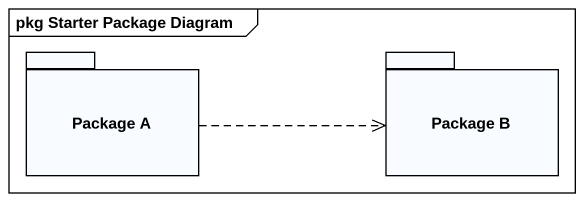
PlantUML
@startuml
mainframe pkg Starter Package Diagram
package "Package A" as Package_A {
}
package "Package B" as Package_B {
}
Package_A .right.> Package_B
@enduml
